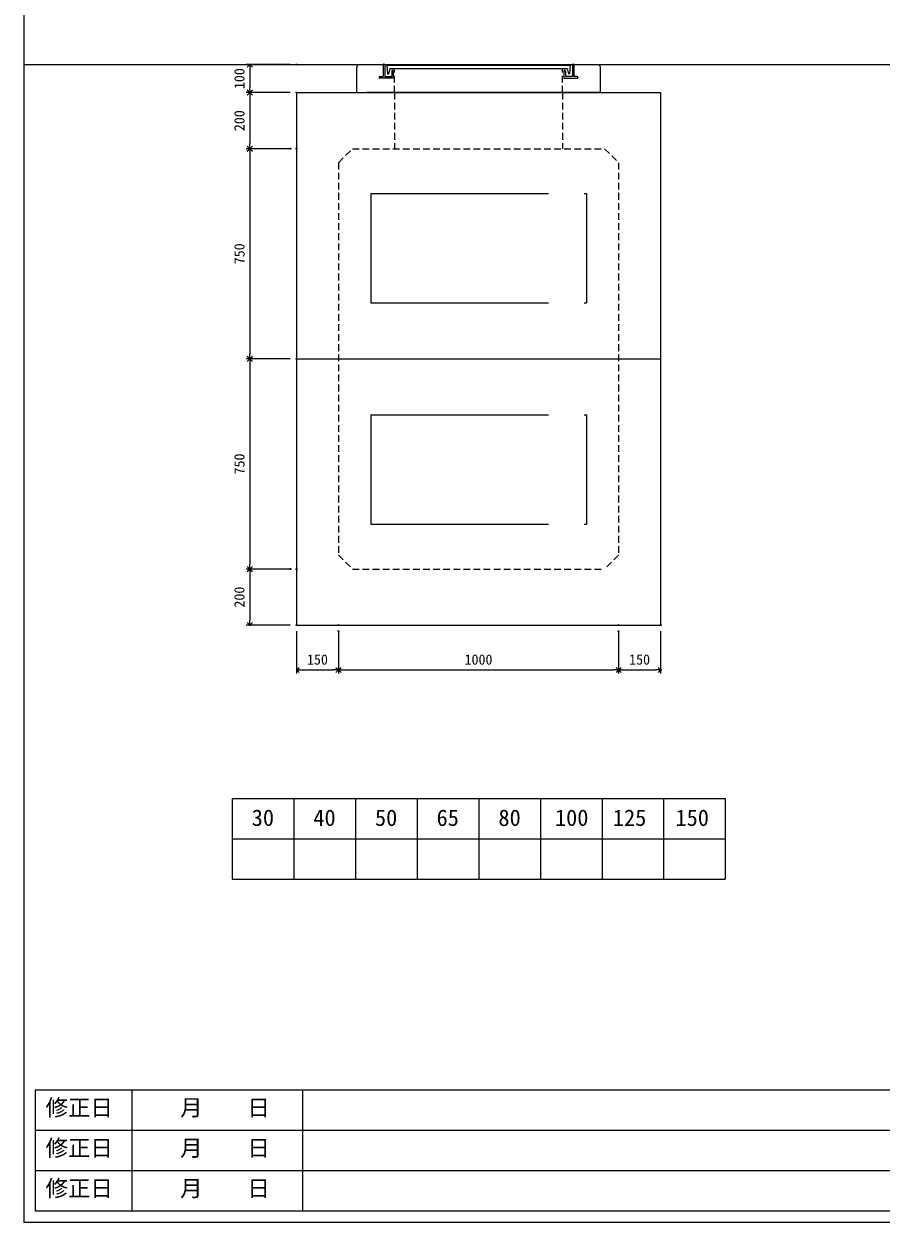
# Model space of a CAD drawing. Units: millimetres, scale not verified. Extents: x -9756 to 9755, y -4704 to 4703.
# Drawn here: x -2485 to 575, y -3847 to 428 of the extents above; entities that cross this region are included whole.
import ezdxf
from ezdxf.enums import TextEntityAlignment as Align

# ---------------------------------------------------------------- set-up
doc = ezdxf.new("R2010")
doc.units = ezdxf.units.MM
doc.header["$LTSCALE"] = 20
doc.header["$PDMODE"] = 32
doc.header["$PDSIZE"] = 4
doc.linetypes.add('DASHED1', pattern=[1.8, 1.2, -0.6])
doc.linetypes.add('USER2', pattern=[50.8, 31.75, -6.35, 6.35, -6.35])
for name, color, linetype, lineweight in [('0-0_0', 7, 'Continuous', 5), ('0-2_waku', 7, 'Continuous', 18), ('0-3_gaikei', 7, 'Continuous', 18), ('0-4_kakure', 7, 'DASHED1', 5), ('0-5_sunpou', 7, 'Continuous', 5), ('0-A_futa', 3, 'Continuous', 18), ('0-B_GL', 4, 'Continuous', 18), ('0-D_文字１', 7, 'Continuous', 18), ('1-2_uchigawa2', 6, 'USER2', 18)]:
    doc.layers.add(name, color=color, linetype=linetype, lineweight=lineweight)
doc.layers.add('0-1_Defpoints', color=7, linetype='Continuous')
doc.styles.add('ＭＳ ゴシック', font='')
doc.styles.get('ＭＳ ゴシック').set_extended_font_data('MS Gothic')

# ---------------------------------------------------------------- blocks, each defined once
blk = doc.blocks.new('_Open90')
at = {"layer": '0-5_sunpou'}
blk.add_line((0, 0), (-1, 0), dxfattribs=at)
blk.add_lwpolyline([(-0.5, 0.5), (0, 0), (-0.5, -0.5)], dxfattribs=at)
blk = doc.blocks.new('D144')
at = {"layer": '0-1_Defpoints'}
for p in [(4407.41, 3688.65), (4240.84, 2938.65), (4407.41, 2938.65)]:
    blk.add_point(p, dxfattribs=at)
at = {"layer": '0-5_sunpou'}
for p, q in [((4385.41, 3688.65), (4227.84, 3688.65)), ((4240.84, 3670.65), (4240.84, 2956.65)), ((4385.41, 2938.65), (4227.84, 2938.65))]:
    blk.add_line(p, q, dxfattribs=at)
at = {"layer": '0-5_sunpou', "xscale": 18, "yscale": 18}
for p, rotation in [((4240.84, 3688.65), 90), ((4240.84, 2938.65), 270)]:
    blk.add_blockref('_Open90', p, dxfattribs=dict(at, rotation=rotation))
at = {"layer": '0-5_sunpou', "style": 'ＭＳ ゴシック'}
blk.add_text('750', height=36.66, rotation=90, dxfattribs=at).set_placement((4232.84, 3276.15), align=Align.BOTTOM_LEFT)
blk = doc.blocks.new('D145')
at = {"layer": '0-1_Defpoints'}
for p in [(4407.41, 2938.65), (4240.84, 2188.65), (4407.41, 2188.65)]:
    blk.add_point(p, dxfattribs=at)
at = {"layer": '0-5_sunpou'}
for p, q in [((4385.41, 2938.65), (4227.84, 2938.65)), ((4240.84, 2920.65), (4240.84, 2206.65)), ((4385.41, 2188.65), (4227.84, 2188.65))]:
    blk.add_line(p, q, dxfattribs=at)
at = {"layer": '0-5_sunpou', "xscale": 18, "yscale": 18}
for p, rotation in [((4240.84, 2938.65), 90), ((4240.84, 2188.65), 270)]:
    blk.add_blockref('_Open90', p, dxfattribs=dict(at, rotation=rotation))
at = {"layer": '0-5_sunpou', "style": 'ＭＳ ゴシック'}
blk.add_text('750', height=36.66, rotation=90, dxfattribs=at).set_placement((4232.84, 2526.15), align=Align.BOTTOM_LEFT)
blk = doc.blocks.new('D146')
at = {"layer": '0-1_Defpoints'}
for p in [(4557.41, 1988.65), (5557.41, 1988.65), (5557.41, 1828.59)]:
    blk.add_point(p, dxfattribs=at)
at = {"layer": '0-5_sunpou'}
for p, q in [((4557.41, 1966.65), (4557.41, 1815.59)), ((5557.41, 1966.65), (5557.41, 1815.59)), ((4575.41, 1828.59), (5539.41, 1828.59))]:
    blk.add_line(p, q, dxfattribs=at)
at = {"layer": '0-5_sunpou', "xscale": 18, "yscale": 18, "rotation": 180}
blk.add_blockref('_Open90', (4557.41, 1828.59), dxfattribs=at)
at = {"layer": '0-5_sunpou', "xscale": 18, "yscale": 18}
blk.add_blockref('_Open90', (5557.41, 1828.59), dxfattribs=at)
at = {"layer": '0-5_sunpou', "style": 'ＭＳ ゴシック'}
blk.add_text('1000', height=36.66, dxfattribs=at).set_placement((5007.41, 1836.59), align=Align.BOTTOM_LEFT)
blk = doc.blocks.new('D115')
at = {"layer": '0-1_Defpoints'}
for p in [(4407.41, 3888.65), (4240.84, 3688.65), (4385.41, 3688.65)]:
    blk.add_point(p, dxfattribs=at)
at = {"layer": '0-5_sunpou'}
for p, q in [((4385.41, 3888.65), (4227.84, 3888.65)), ((4240.84, 3870.65), (4240.84, 3706.65)), ((4363.41, 3688.65), (4227.84, 3688.65))]:
    blk.add_line(p, q, dxfattribs=at)
at = {"layer": '0-5_sunpou', "xscale": 18, "yscale": 18}
for p, rotation in [((4240.84, 3888.65), 90), ((4240.84, 3688.65), 270)]:
    blk.add_blockref('_Open90', p, dxfattribs=dict(at, rotation=rotation))
at = {"layer": '0-5_sunpou', "style": 'ＭＳ ゴシック'}
blk.add_text('200', height=36.66, rotation=90, dxfattribs=at).set_placement((4232.84, 3751.15), align=Align.BOTTOM_LEFT)
blk = doc.blocks.new('D116')
at = {"layer": '0-1_Defpoints'}
for p in [(4407.41, 3988.65), (4240.84, 3888.65), (4407.41, 3888.65)]:
    blk.add_point(p, dxfattribs=at)
at = {"layer": '0-5_sunpou'}
for p, q in [((4385.41, 3988.65), (4227.84, 3988.65)), ((4240.84, 3970.65), (4240.84, 3906.65)), ((4385.41, 3888.65), (4227.84, 3888.65))]:
    blk.add_line(p, q, dxfattribs=at)
at = {"layer": '0-5_sunpou', "xscale": 18, "yscale": 18}
for p, rotation in [((4240.84, 3988.65), 90), ((4240.84, 3888.65), 270)]:
    blk.add_blockref('_Open90', p, dxfattribs=dict(at, rotation=rotation))
at = {"layer": '0-5_sunpou', "style": 'ＭＳ ゴシック'}
blk.add_text('100', height=36.66, rotation=90, dxfattribs=at).set_placement((4232.84, 3901.15), align=Align.BOTTOM_LEFT)
blk = doc.blocks.new('D117')
at = {"layer": '0-1_Defpoints'}
for p in [(4385.41, 2188.65), (4240.84, 1988.65), (4407.41, 1988.65)]:
    blk.add_point(p, dxfattribs=at)
at = {"layer": '0-5_sunpou'}
for p, q in [((4363.41, 2188.65), (4227.84, 2188.65)), ((4240.84, 2170.65), (4240.84, 2006.65)), ((4385.41, 1988.65), (4227.84, 1988.65))]:
    blk.add_line(p, q, dxfattribs=at)
at = {"layer": '0-5_sunpou', "xscale": 18, "yscale": 18}
for p, rotation in [((4240.84, 2188.65), 90), ((4240.84, 1988.65), 270)]:
    blk.add_blockref('_Open90', p, dxfattribs=dict(at, rotation=rotation))
at = {"layer": '0-5_sunpou', "style": 'ＭＳ ゴシック'}
blk.add_text('200', height=36.66, rotation=90, dxfattribs=at).set_placement((4232.84, 2051.15), align=Align.BOTTOM_LEFT)
blk = doc.blocks.new('D118')
at = {"layer": '0-1_Defpoints'}
for p in [(4407.41, 1988.65), (4557.41, 1966.65), (4557.41, 1828.59)]:
    blk.add_point(p, dxfattribs=at)
at = {"layer": '0-5_sunpou'}
for p, q in [((4407.41, 1966.65), (4407.41, 1815.59)), ((4557.41, 1944.65), (4557.41, 1815.59)), ((4425.41, 1828.59), (4539.41, 1828.59))]:
    blk.add_line(p, q, dxfattribs=at)
at = {"layer": '0-5_sunpou', "xscale": 18, "yscale": 18, "rotation": 180}
blk.add_blockref('_Open90', (4407.41, 1828.59), dxfattribs=at)
at = {"layer": '0-5_sunpou', "xscale": 18, "yscale": 18}
blk.add_blockref('_Open90', (4557.41, 1828.59), dxfattribs=at)
at = {"layer": '0-5_sunpou', "style": 'ＭＳ ゴシック'}
blk.add_text('150', height=36.66, dxfattribs=at).set_placement((4444.91, 1836.59), align=Align.BOTTOM_LEFT)
blk = doc.blocks.new('D119')
at = {"layer": '0-1_Defpoints'}
for p in [(5557.41, 1966.65), (5707.41, 1988.65), (5707.41, 1828.59)]:
    blk.add_point(p, dxfattribs=at)
at = {"layer": '0-5_sunpou'}
for p, q in [((5707.41, 1966.65), (5707.41, 1815.59)), ((5557.41, 1944.65), (5557.41, 1815.59)), ((5575.41, 1828.59), (5689.41, 1828.59))]:
    blk.add_line(p, q, dxfattribs=at)
at = {"layer": '0-5_sunpou', "xscale": 18, "yscale": 18, "rotation": 180}
blk.add_blockref('_Open90', (5557.41, 1828.59), dxfattribs=at)
at = {"layer": '0-5_sunpou', "xscale": 18, "yscale": 18}
blk.add_blockref('_Open90', (5707.41, 1828.59), dxfattribs=at)
at = {"layer": '0-5_sunpou', "style": 'ＭＳ ゴシック'}
blk.add_text('150', height=36.66, dxfattribs=at).set_placement((5594.91, 1836.59), align=Align.BOTTOM_LEFT)

msp = doc.modelspace()

# ---------------------------------------------------------------- linework, layer by layer
at = {"layer": '0-0_0'}
msp.add_line((-1296.59, 183.14), (-426.59, 183.14), dxfattribs=at)
msp.add_lwpolyline([(-1201.59, 183.14), (-461.59, 183.14), (-1261.59, 183.14)], dxfattribs=at)
at = {"layer": '0-2_waku'}
for p, q in [((-2484.57, 4703.14), (-2484.57, -3846.86)), ((-2484.57, 4168.76), (-2484.57, -3846.86)), ((-1740.82, -2335.86), (-1740.82, -2623.86)), ((-1740.82, -2335.86), (-1740.82, -2623.86)), ((-1740.82, -2335.86), (-1740.82, -2623.86)), ((-1740.82, -2335.86), (-1740.82, -2623.86)), ((-1740.82, -2335.86), (19.18, -2335.86)), ((-1520.82, -2335.86), (-1520.82, -2623.86)), ((-1300.82, -2335.86), (-1300.82, -2623.86)), ((-1300.82, -2335.86), (-1300.82, -2623.86)), ((-1080.82, -2335.86), (-1080.82, -2623.86)), ((-860.82, -2335.86), (-860.82, -2623.86)), ((-640.82, -2335.86), (-640.82, -2623.86)), ((-420.82, -2335.86), (-420.82, -2623.86)), ((-200.82, -2335.86), (-200.82, -2623.86)), ((19.18, -2335.86), (19.18, -2623.86)), ((-1740.82, -2479.86), (19.18, -2479.86)), ((-1740.82, -2623.86), (19.18, -2623.86)), ((-1740.82, -2623.86), (19.18, -2623.86)), ((-2444.57, -3374.86), (-2444.57, -3806.86)), ((-2444.57, -3374.86), (1611.43, -3374.86)), ((-2099.57, -3374.86), (-2099.57, -3806.86)), ((-1489.57, -3374.86), (-1489.57, -3806.86)), ((-1489.57, -3374.86), (-1489.57, -3806.86)), ((-2444.57, -3518.86), (1611.43, -3518.86)), ((-2444.57, -3662.86), (1035.43, -3662.86)), ((-2484.57, -3846.86), (9755.43, -3846.86)), ((-2444.57, -3806.86), (1611.43, -3806.86))]:
    msp.add_line(p, q, dxfattribs=at)
msp.add_lwpolyline([(-2484.57, 4703.14), (-2484.57, -3846.86), (5675.43, -3846.86)], dxfattribs=at)
at = {"layer": '0-3_gaikei'}
for p, q in [((-1296.59, 183.14), (-1296.59, 273.14)), ((-1286.59, 283.14), (-1201.59, 283.14)), ((-521.59, 283.14), (-436.59, 283.14)), ((-426.59, 183.14), (-426.59, 273.14)), ((-1511.59, 183.14), (-1511.59, -1716.86)), ((-1511.59, 183.14), (-211.59, 183.14)), ((-1296.59, 183.14), (-1186.59, 183.14)), ((-1261.59, 183.14), (-461.59, 183.14)), ((-426.59, 183.14), (-536.59, 183.14)), ((-211.59, 183.14), (-211.59, -1716.86)), ((-1511.59, -766.86), (-211.59, -766.86)), ((-1511.59, -1716.86), (-211.59, -1716.86))]:
    msp.add_line(p, q, dxfattribs=at)
for centre, radius, start, end in [((-1287.17, 273.72), 9.44, 86.47383, 183.52617), ((-436.26, 273.47), 9.68, 358.04251, 91.95749), ((-436.59, 273.14), 10, 0, 10)]:
    msp.add_arc(centre, radius, start, end, dxfattribs=at)
at = {"layer": '0-4_kakure'}
for p, q in [((-1161.59, 183.14), (-1161.59, 269.64)), ((-561.59, 183.14), (-561.59, 269.64)), ((-561.59, 183.14), (-561.59, 267.64)), ((-1161.59, 183.14), (-1161.59, -16.86)), ((-561.59, 183.14), (-561.59, -16.86)), ((-1361.59, -66.86), (-1311.59, -16.86)), ((-1311.59, -16.86), (-411.59, -16.86)), ((-411.59, -16.86), (-361.59, -66.86)), ((-1361.59, -66.86), (-1361.59, -1466.86)), ((-361.59, -66.86), (-361.59, -1466.86)), ((-1361.59, -1466.86), (-1311.59, -1516.86)), ((-361.59, -1466.86), (-411.59, -1516.86)), ((-1311.59, -1516.86), (-411.59, -1516.86))]:
    msp.add_line(p, q, dxfattribs=at)
at = {"layer": '0-A_futa'}
for p, q in [((-1201.59, 283.14), (-1201.59, 240.14)), ((-1199.59, 285.14), (-1196.59, 285.14)), ((-1196.59, 285.14), (-1196.59, 240.14)), ((-1188.78, 280.64), (-534.45, 280.64)), ((-1188.78, 280.64), (-1186.29, 250.64)), ((-1178.26, 269.64), (-1182.58, 250.64)), ((-1178.26, 269.64), (-544.92, 269.64)), ((-1171.59, 260.14), (-1171.59, 240.14)), ((-1169.59, 262.14), (-1168.59, 262.14)), ((-1166.59, 260.14), (-1166.59, 235.14)), ((-556.59, 260.14), (-556.59, 235.14)), ((-553.59, 262.14), (-554.59, 262.14)), ((-551.59, 260.14), (-551.59, 240.14)), ((-544.92, 269.64), (-540.6, 250.64)), ((-534.45, 280.64), (-536.7, 250.64)), ((-526.59, 285.14), (-526.59, 240.14)), ((-526.59, 285.14), (-523.59, 285.14)), ((-521.59, 283.14), (-521.59, 240.14)), ((-1216.59, 238.14), (-1216.59, 237.14)), ((-1214.59, 240.14), (-1201.59, 240.14)), ((-1166.59, 235.14), (-1214.59, 235.14)), ((-1196.59, 240.14), (-1171.59, 240.14)), ((-1186.29, 250.64), (-1182.58, 250.64)), ((-556.59, 235.14), (-508.59, 235.14)), ((-526.59, 240.14), (-551.59, 240.14)), ((-536.7, 250.64), (-540.6, 250.64)), ((-508.59, 240.14), (-521.59, 240.14)), ((-506.59, 238.14), (-506.59, 237.14))]:
    msp.add_line(p, q, dxfattribs=at)
for centre, start, end in [((-1199.59, 283.14), 90, 180), ((-1169.59, 260.14), 90, 180), ((-1168.59, 260.14), 0, 90), ((-554.59, 260.14), 90, 180), ((-553.59, 260.14), 0, 90), ((-523.59, 283.14), 0, 90), ((-1214.59, 238.14), 90, 180), ((-1214.59, 237.14), 180, 270), ((-508.59, 238.14), 0, 90), ((-508.59, 237.14), 270, 0)]:
    msp.add_arc(centre, 2, start, end, dxfattribs=at)
at = {"layer": '0-B_GL'}
msp.add_line((-2484.57, 283.14), (9755.43, 283.14), dxfattribs=at)
at = {"layer": '1-2_uchigawa2'}
for p, q in [((-1246.59, -176.86), (-1246.59, -566.86)), ((-1246.59, -176.86), (-476.59, -176.86)), ((-476.59, -176.86), (-476.59, -566.86)), ((-1246.59, -566.86), (-476.59, -566.86)), ((-1246.59, -966.86), (-1246.59, -1356.86)), ((-1246.59, -966.86), (-476.59, -966.86)), ((-476.59, -966.86), (-476.59, -1356.86)), ((-1246.59, -1356.86), (-476.59, -1356.86))]:
    msp.add_line(p, q, dxfattribs=at)

# ---------------------------------------------------------------- block references
at = {"layer": '0-5_sunpou'}
for name in ['D116', 'D115', 'D144', 'D145', 'D117', 'D118', 'D146', 'D119']:
    msp.add_blockref(name, (-5919, -3705.51), dxfattribs=at)

# ---------------------------------------------------------------- texts
at = {"layer": '0-D_文字１', "style": 'ＭＳ ゴシック'}
for s, p in [('30', (-1671.47, -2451.08)), ('40', (-1451.47, -2451.08)), ('50', (-1231.47, -2451.08)), ('65', (-1011.47, -2451.08)), ('80', (-790.66, -2451.08)), ('100', (-588.91, -2451.08)), ('125', (-382.13, -2451.08)), ('150', (-158.61, -2451.08)), ('修正日', (-2407.27, -3485.45)), ('\u3000\u3000月\u3000\u3000日', (-2086.97, -3485.45)), ('修正日', (-2407.27, -3629.45)), ('\u3000\u3000月\u3000\u3000日', (-2086.97, -3629.45)), ('修正日', (-2407.27, -3773.45)), ('\u3000\u3000月\u3000\u3000日', (-2086.97, -3773.45))]:
    msp.add_text(s, height=58.65, dxfattribs=at).set_placement(p, align=Align.BOTTOM_LEFT)

doc.saveas('drawing.dxf')
